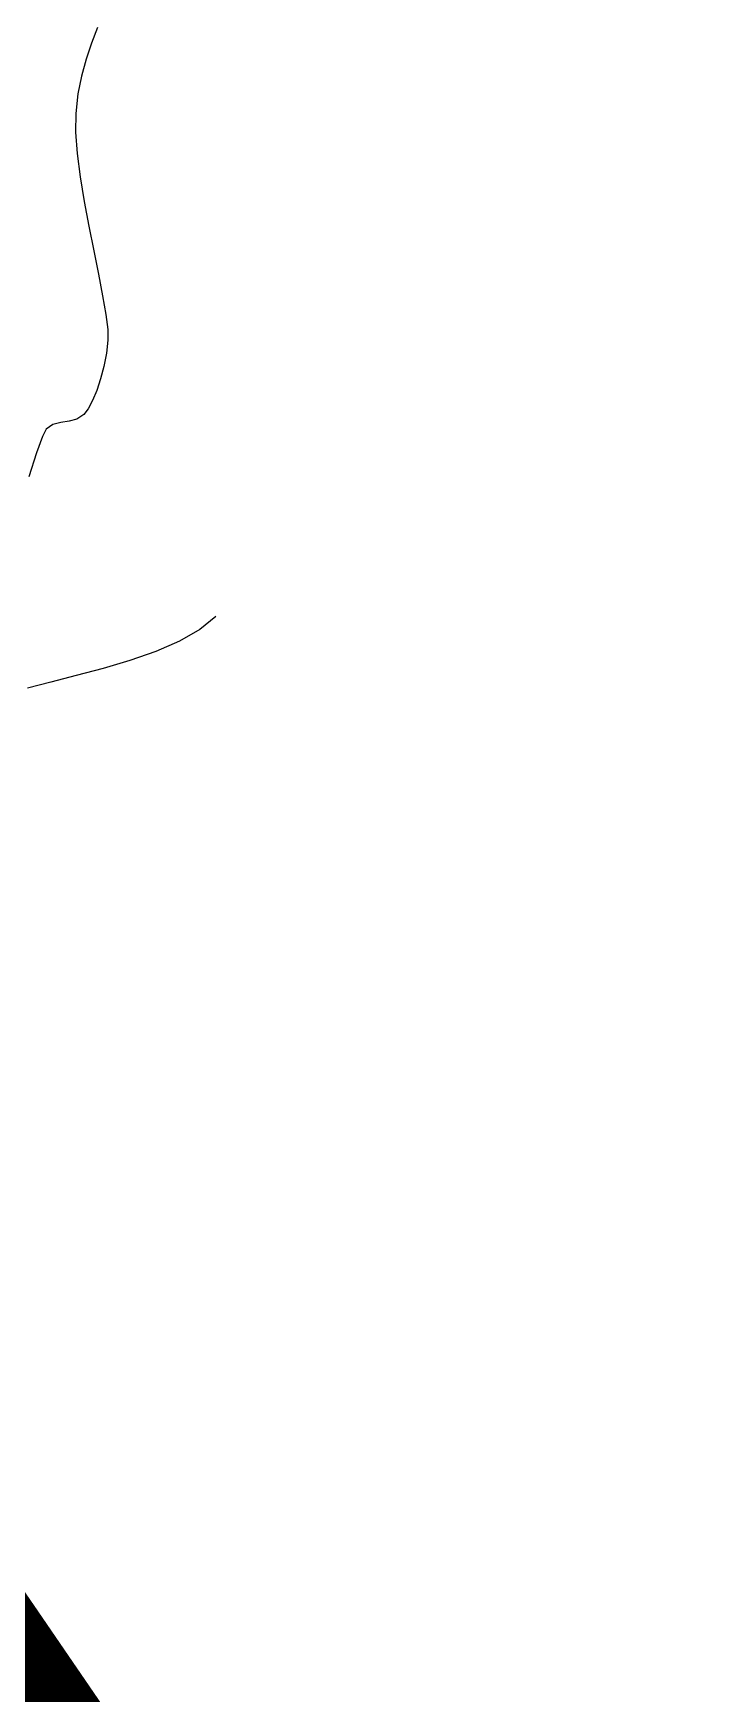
# Model space of a CAD drawing. Header units: feet. Extents: x 26064 to 27719, y 16802 to 28989.
# Drawn here: x 27665.9 to 27704.4, y 17671.8 to 17768.4 of the extents above; entities that cross this region are included whole.
import ezdxf

# ---------------------------------------------------------------- set-up
doc = ezdxf.new("R2010")
doc.units = ezdxf.units.FT
doc.header["$LTSCALE"] = 50
doc.header["$MEASUREMENT"] = 0
doc.linetypes.add('HIDDEN', pattern=[0.375, 0.25, -0.125])
doc.linetypes.add('HIDN25', pattern=[0.0938, 0.0625, -0.0313])
for name, color, linetype in [('CONT-MJR', 160, 'HIDDEN'), ('CONT-MNR', 55, 'HIDN25'), ('WATER', 5, 'Continuous')]:
    doc.layers.add(name, color=color, linetype=linetype)

msp = doc.modelspace()

# ---------------------------------------------------------------- linework, layer by layer
at = {"layer": 'CONT-MJR', "color": 7}
for p, q in [((27669.60922, 17768.73056, 640), (27669.26498, 17767.81359, 640)), ((27669.26498, 17767.81359, 640), (27668.949, 17766.88253, 640)), ((27668.949, 17766.88253, 640), (27668.67867, 17765.90929, 640)), ((27668.67867, 17765.90929, 640), (27668.47137, 17764.86577, 640)), ((27668.47137, 17764.86577, 640), (27668.3445, 17763.72389, 640)), ((27668.3445, 17763.72389, 640), (27668.33699, 17762.64505, 640)), ((27668.33699, 17762.64505, 640), (27668.43195, 17761.40366, 640)), ((27668.43195, 17761.40366, 640), (27668.60709, 17760.04596, 640)), ((27668.60709, 17760.04596, 640), (27668.84016, 17758.61817, 640)), ((27668.84016, 17758.61817, 640), (27669.10886, 17757.16654, 640)), ((27669.10886, 17757.16654, 640), (27669.39093, 17755.73728, 640)), ((27669.39093, 17755.73728, 640), (27669.6641, 17754.37663, 640)), ((27669.6641, 17754.37663, 640), (27669.90608, 17753.13081, 640)), ((27669.90608, 17753.13081, 640), (27670.09461, 17752.04606, 640)), ((27670.09461, 17752.04606, 640), (27670.20741, 17751.1686, 640)), ((27670.22221, 17750.54467, 640), (27670.12684, 17749.78073, 640)), ((27670.20741, 17751.1686, 640), (27670.22221, 17750.54467, 640)), ((27670.12684, 17749.78073, 640), (27669.97863, 17749.02078, 640)), ((27669.97863, 17749.02078, 640), (27669.78818, 17748.29145, 640)), ((27669.78818, 17748.29145, 640), (27669.56608, 17747.61934, 640)), ((27669.32292, 17747.03108, 640), (27669.06932, 17746.5533, 640)), ((27669.56608, 17747.61934, 640), (27669.32292, 17747.03108, 640)), ((27667.47817, 17745.75638, 640), (27667.01841, 17745.63625, 640)), ((27667.95957, 17745.82829, 640), (27667.47817, 17745.75638, 640)), ((27668.41975, 17745.94828, 640), (27667.95957, 17745.82829, 640)), ((27668.81587, 17746.2126, 640), (27668.41975, 17745.94828, 640)), ((27669.06932, 17746.5533, 640), (27668.81587, 17746.2126, 640)), ((27666.41437, 17744.93872, 640), (27666.07169, 17743.98413, 640)), ((27666.62317, 17745.37165, 640), (27666.41437, 17744.93872, 640)), ((27667.01841, 17745.63625, 640), (27666.62317, 17745.37165, 640)), ((27666.07169, 17743.98413, 640), (27665.61827, 17742.59851, 640))]:
    msp.add_line(p, q, dxfattribs=at)
at = {"layer": 'CONT-MNR', "color": 7, "extrusion": (-0.637273, 0.770638, 0)}
msp.add_line((27676.49433, 17734.47595, 641), (27675.5701, 17733.71167, 641), dxfattribs=at)
at = {"layer": 'CONT-MNR', "color": 7}
for p, q in [((27675.5701, 17733.71167, 641), (27674.38467, 17733.03818, 641)), ((27666.89061, 17730.66266, 641), (27665.54863, 17730.31191, 641))]:
    msp.add_line(p, q, dxfattribs=at)
at = {"layer": 'CONT-MNR', "color": 7, "extrusion": (0.328337, -0.944561, 0)}
msp.add_line((27673.00522, 17732.44493, 641), (27671.49891, 17731.92132, 641), dxfattribs=at)
at = {"layer": 'CONT-MNR', "color": 7, "extrusion": (0.395079, -0.918647, 0)}
msp.add_line((27674.38467, 17733.03818, 641), (27673.00522, 17732.44493, 641), dxfattribs=at)
at = {"layer": 'CONT-MNR', "color": 7, "extrusion": (0.257912, -0.966168, 0)}
msp.add_line((27669.93292, 17731.45679, 641), (27668.37443, 17731.04077, 641), dxfattribs=at)
at = {"layer": 'CONT-MNR', "color": 7, "extrusion": (0.284388, -0.958709, 0)}
msp.add_line((27671.49891, 17731.92132, 641), (27669.93292, 17731.45679, 641), dxfattribs=at)
at = {"layer": 'CONT-MNR', "color": 7, "extrusion": (-0.246926, 0.969034, 0)}
msp.add_line((27668.37443, 17731.04077, 641), (27666.89061, 17730.66266, 641), dxfattribs=at)
at = {"layer": 'WATER', "color": 5, "linetype": 'Continuous', "const_width": 8, "elevation": 625, "flags": 128}
msp.add_lwpolyline([(27618.35549, 18036.3866), (27600.58754, 17994.82642), (27569.90643, 17960.42963), (27564.97689, 17953.33784), (27564.10413, 17945.70614), (27560.80611, 17886.26907), (27564.10669, 17876.67357), (27565.60697, 17872.17568), (27573.13702, 17831.92907), (27591.15263, 17787.04977), (27632.0139, 17719.43356), (27672.2278, 17660.66565), (27700.39955, 17613.74317)], dxfattribs=at)

doc.saveas('drawing.dxf')
